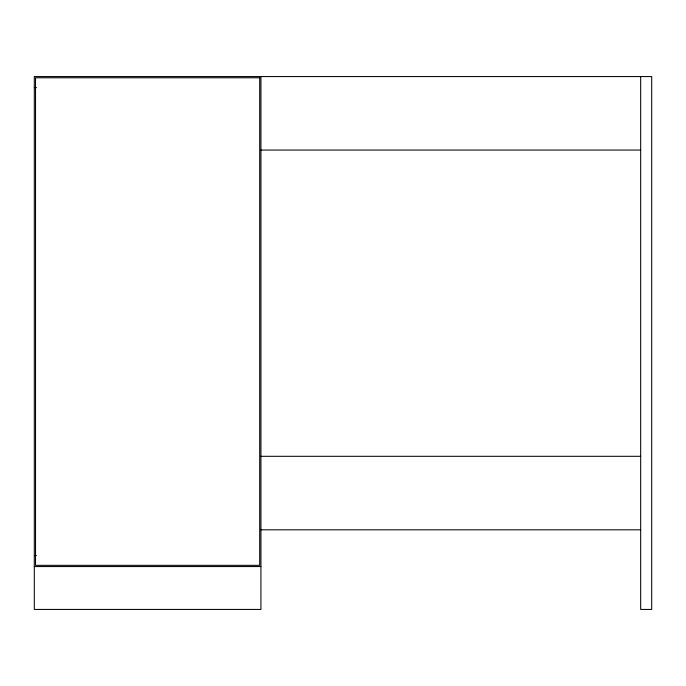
<?xml version="1.0" encoding="UTF-8"?>
<svg xmlns="http://www.w3.org/2000/svg" width="686" height="686" viewBox="0 0 686 686"><rect width="100%" height="100%" fill="white"/><g stroke="black" fill="none" stroke-linecap="round" stroke-linejoin="round"><path stroke-width="1.03" d="M34.3 87.585L36.435 87.585M260.929 150.062L640.673 150.062M260.929 456.31L640.673 456.31M260.929 529.815L640.673 529.815M34.3 555.54L36.435 555.54M34.3 566.559L260.929 566.559M640.673 76.566L640.673 609.434L651.7 609.434L651.7 76.566L34.3 76.566L34.3 609.434L260.929 609.434L260.929 76.566M259.702 77.784L35.526 77.784L35.526 565.341L259.702 565.341L259.702 77.784"/></g></svg>
